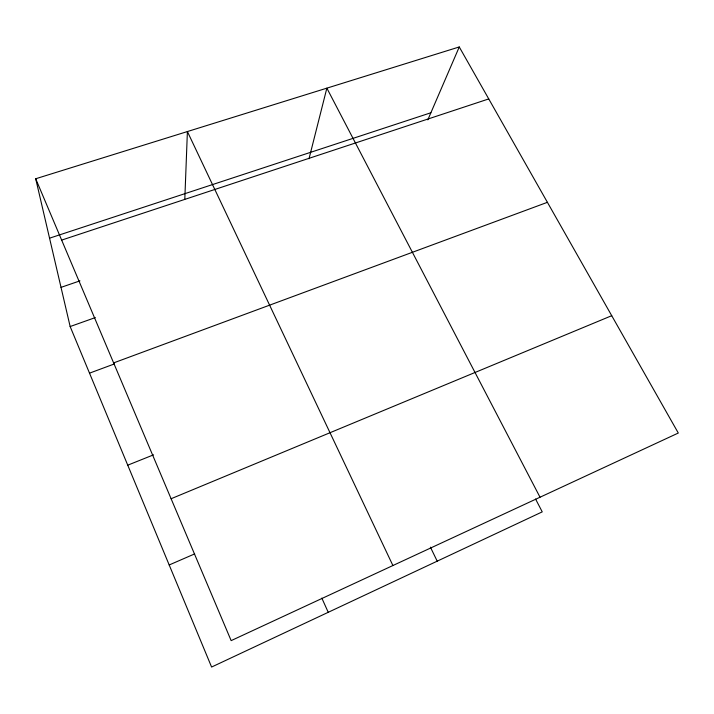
<?xml version="1.0" encoding="UTF-8"?>
<svg xmlns="http://www.w3.org/2000/svg" width="714" height="714" viewBox="0 0 714 714"><rect width="100%" height="100%" fill="white"/><g stroke="black" fill="none" stroke-linecap="round" stroke-linejoin="round"><path stroke-width="1.07" d="M184.81 199.144L187.398 131.554L392.905 565.533M309.01 158.785L326.86 88.152L540.025 497.23M427.829 119.854L459.263 46.954L678.3 433.032L231.149 640.628L35.7 178.759L459.263 46.954M169.191 564.97L194.663 553.903M171.101 498.738L611.728 315.695M127.744 465.18L153.555 454.836M113.624 362.908L547.406 202.321M89.518 373.154L114.418 363.926M535.571 499.041L542.238 511.867L211.594 667.046L70.15 326.539L95.355 317.578M61.02 287.367L79.95 280.861M49.552 238.181L430.89 112.758M61.654 240.1L488.742 98.925M430.408 547.165L437.209 561.168M321.827 598.109L328.235 612.309M35.7 178.759L70.15 326.539"/></g></svg>
